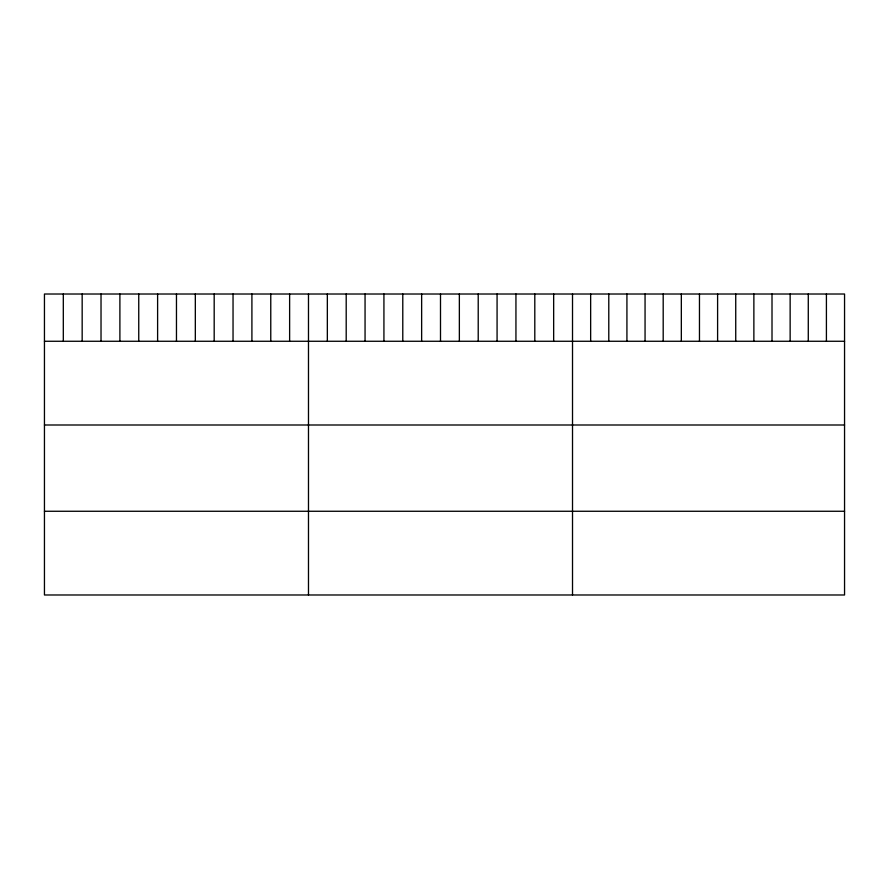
<?xml version="1.0" encoding="UTF-8"?>
<svg xmlns="http://www.w3.org/2000/svg" width="889" height="889" viewBox="0 0 889 889"><rect width="100%" height="100%" fill="white"/><g stroke="black" fill="none" stroke-linecap="round" stroke-linejoin="round"><path stroke-width="1.33" d="M844.55 341.265L844.55 594.985L44.45 594.985L44.45 294.015L844.55 294.015L844.55 341.265L44.45 341.265M44.45 424.998L844.55 424.998M44.45 511.264L844.55 511.264M826.414 294.015L826.414 341.265M808.279 294.015L808.279 341.265M790.143 294.015L790.143 341.265M772.008 294.015L772.008 341.265M753.872 294.015L753.872 341.265M735.736 294.015L735.736 341.265M717.601 294.015L717.601 341.265M699.465 294.015L699.465 341.265M681.33 294.015L681.33 341.265M663.194 294.015L663.194 341.265M645.058 294.015L645.058 341.265M626.923 294.015L626.923 341.265M608.787 294.015L608.787 341.265M590.652 294.015L590.652 341.265M572.516 294.015L572.516 594.985M553.658 294.015L553.658 341.265M534.8 294.015L534.8 341.265M515.942 294.015L515.942 341.265M497.073 294.015L497.073 341.265M478.215 294.015L478.215 341.265M459.357 294.015L459.357 341.265M440.5 294.015L440.5 341.265M421.642 294.015L421.642 341.265M402.784 294.015L402.784 341.265M383.926 294.015L383.926 341.265M365.057 294.015L365.057 341.265M346.199 294.015L346.199 341.265M327.341 294.015L327.341 341.265M308.483 294.015L308.483 594.985M289.625 294.015L289.625 341.265M270.767 294.015L270.767 341.265M251.909 294.015L251.909 341.265M233.04 294.015L233.04 341.265M214.182 294.015L214.182 341.265M195.324 294.015L195.324 341.265M176.467 294.015L176.467 341.265M157.609 294.015L157.609 341.265M138.751 294.015L138.751 341.265M119.893 294.015L119.893 341.265M101.024 294.015L101.024 341.265M82.166 294.015L82.166 341.265M63.308 294.015L63.308 341.265"/></g></svg>
